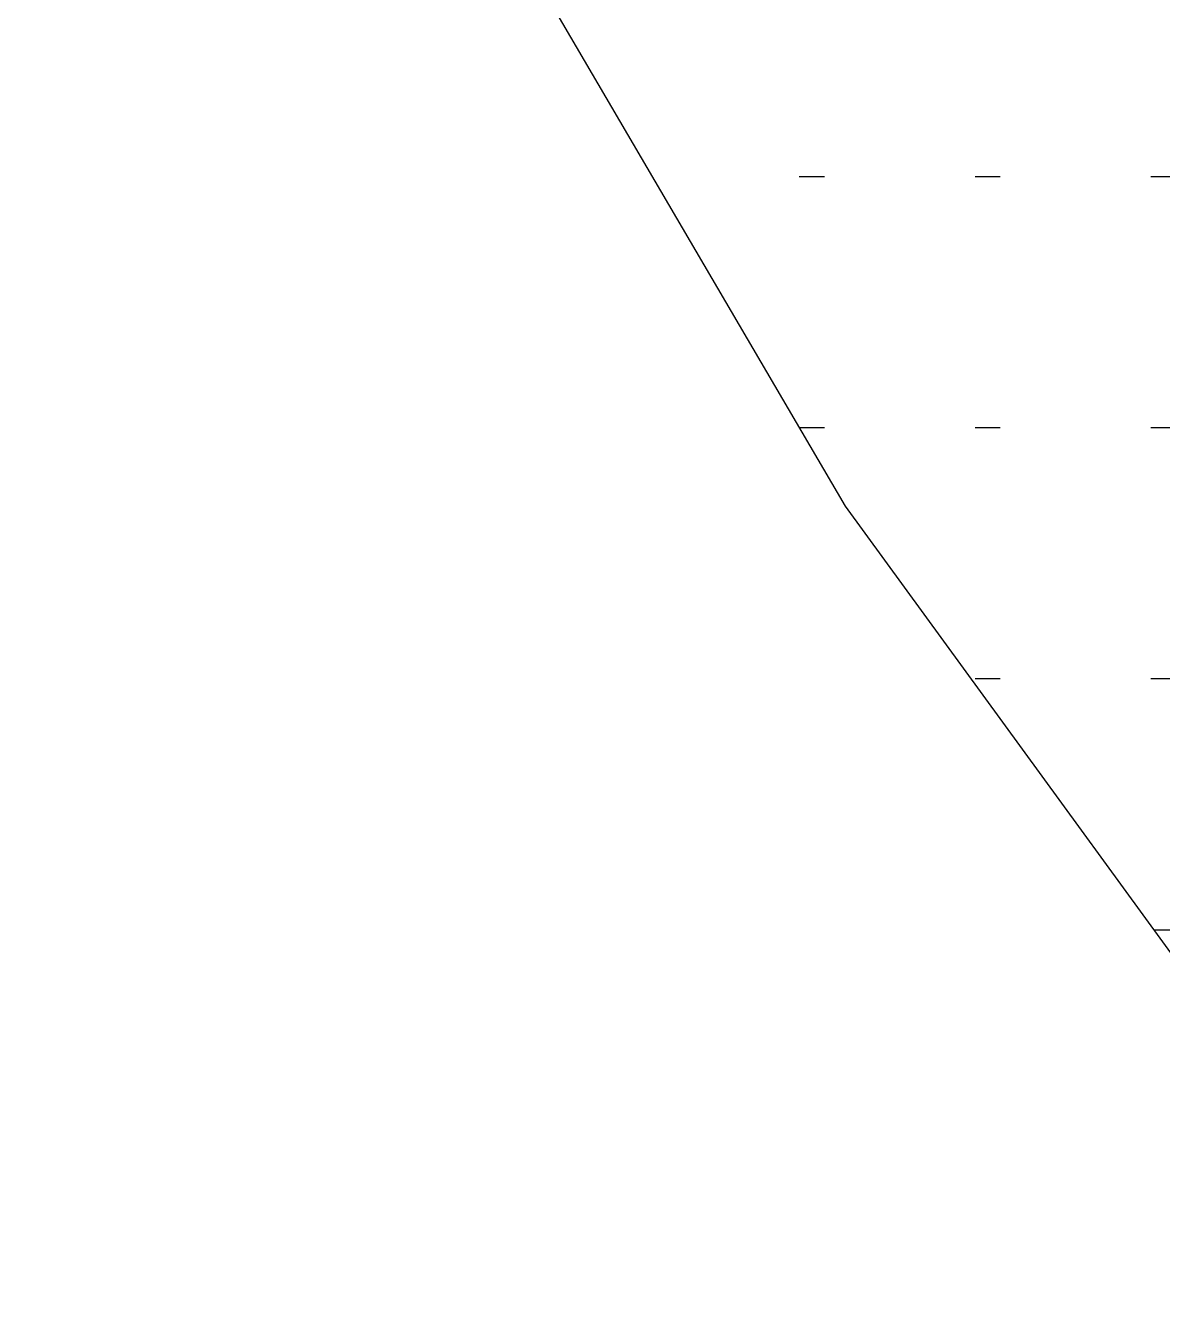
# Model space of a CAD drawing. Header units: inches. Extents: x -885 to 26362, y -28010 to 990.
# Drawn here: x 4313.67 to 4331.43, y -2358.81 to -2338.73 of the extents above; entities that cross this region are included whole.
import ezdxf

# ---------------------------------------------------------------- set-up
doc = ezdxf.new("R2010")
doc.units = ezdxf.units.IN
doc.header["$MEASUREMENT"] = 0
doc.layers.add('Text', color=7, linetype='Continuous')

msp = doc.modelspace()

# ---------------------------------------------------------------- hatches: boundary and pattern name
at = {"layer": 'Text', "lineweight": 25}
h = msp.add_hatch(dxfattribs=at)
h.set_pattern_fill('ACAD_ISO07W100', color=0, scale=0.784833, style=0)
h.set_pattern_definition([(0, (-624.1878, -22766.3663), (0, 3.9241642), [0.3924164, -2.35449854])])
h.paths.add_polyline_path([(4354.502538, -2337.161061), (4347.247089, -2333.049069), (4340.889222, -2329.121969), (4334.949346, -2322.023976), (4333.107047, -2319.820067), (4313.667197, -2319.820067), (4314.66679, -2322.199623), (4315.973563, -2327.840669), (4320.184275, -2335.502582), (4326.471744, -2346.244791), (4334.197983, -2356.848331), (4340.57345, -2360.414892), (4348.062093, -2361.585256), (4358.120284, -2365.800787), (4375.605519, -2369.622499), (4390.798402, -2373.934174), (4411.376772, -2381.719052), (4411.376772, -2379.676911), (4403.526315, -2376.522658), (4405.136681, -2376.119594), (4406.025463, -2375.85335), (4406.355456, -2375.28943), (4405.875866, -2374.666345), (4404.419496, -2373.477491), (4403.231521, -2372.854406), (4400.041588, -2371.478812), (4396.182868, -2369.420967), (4392.588143, -2367.21336), (4387.378652, -2364.182985), (4383.409935, -2361.189588), (4378.323641, -2357.765394), (4374.98411, -2355.862858), (4372.286967, -2354.398515), (4368.181852, -2352.144685), (4366.188694, -2351.207284), (4364.868721, -2350.972472), (4364.428731, -2349.683777), (4361.260797, -2346.77543), (4359.065242, -2343.127516), (4357.116083, -2339.938134)])
h.paths.add_polyline_path([(4346.028596, -2350.822608), (4353.049823, -2350.822608), (4353.049823, -2347.806236), (4346.028596, -2347.806236)], flags=24)

# ---------------------------------------------------------------- linework, layer by layer
at = {"layer": 'Text'}
msp.add_lwpolyline([(4313.667197, -2319.820067), (4314.66679, -2322.199623), (4315.973563, -2327.840669), (4320.184275, -2335.502582), (4326.471744, -2346.244791), (4326.471744, -2346.244791), (4326.471744, -2346.244791), (4326.471744, -2346.244791), (4326.471744, -2346.244791), (4326.471744, -2346.244791), (4334.197983, -2356.848331)], dxfattribs=at)

doc.saveas('drawing.dxf')
